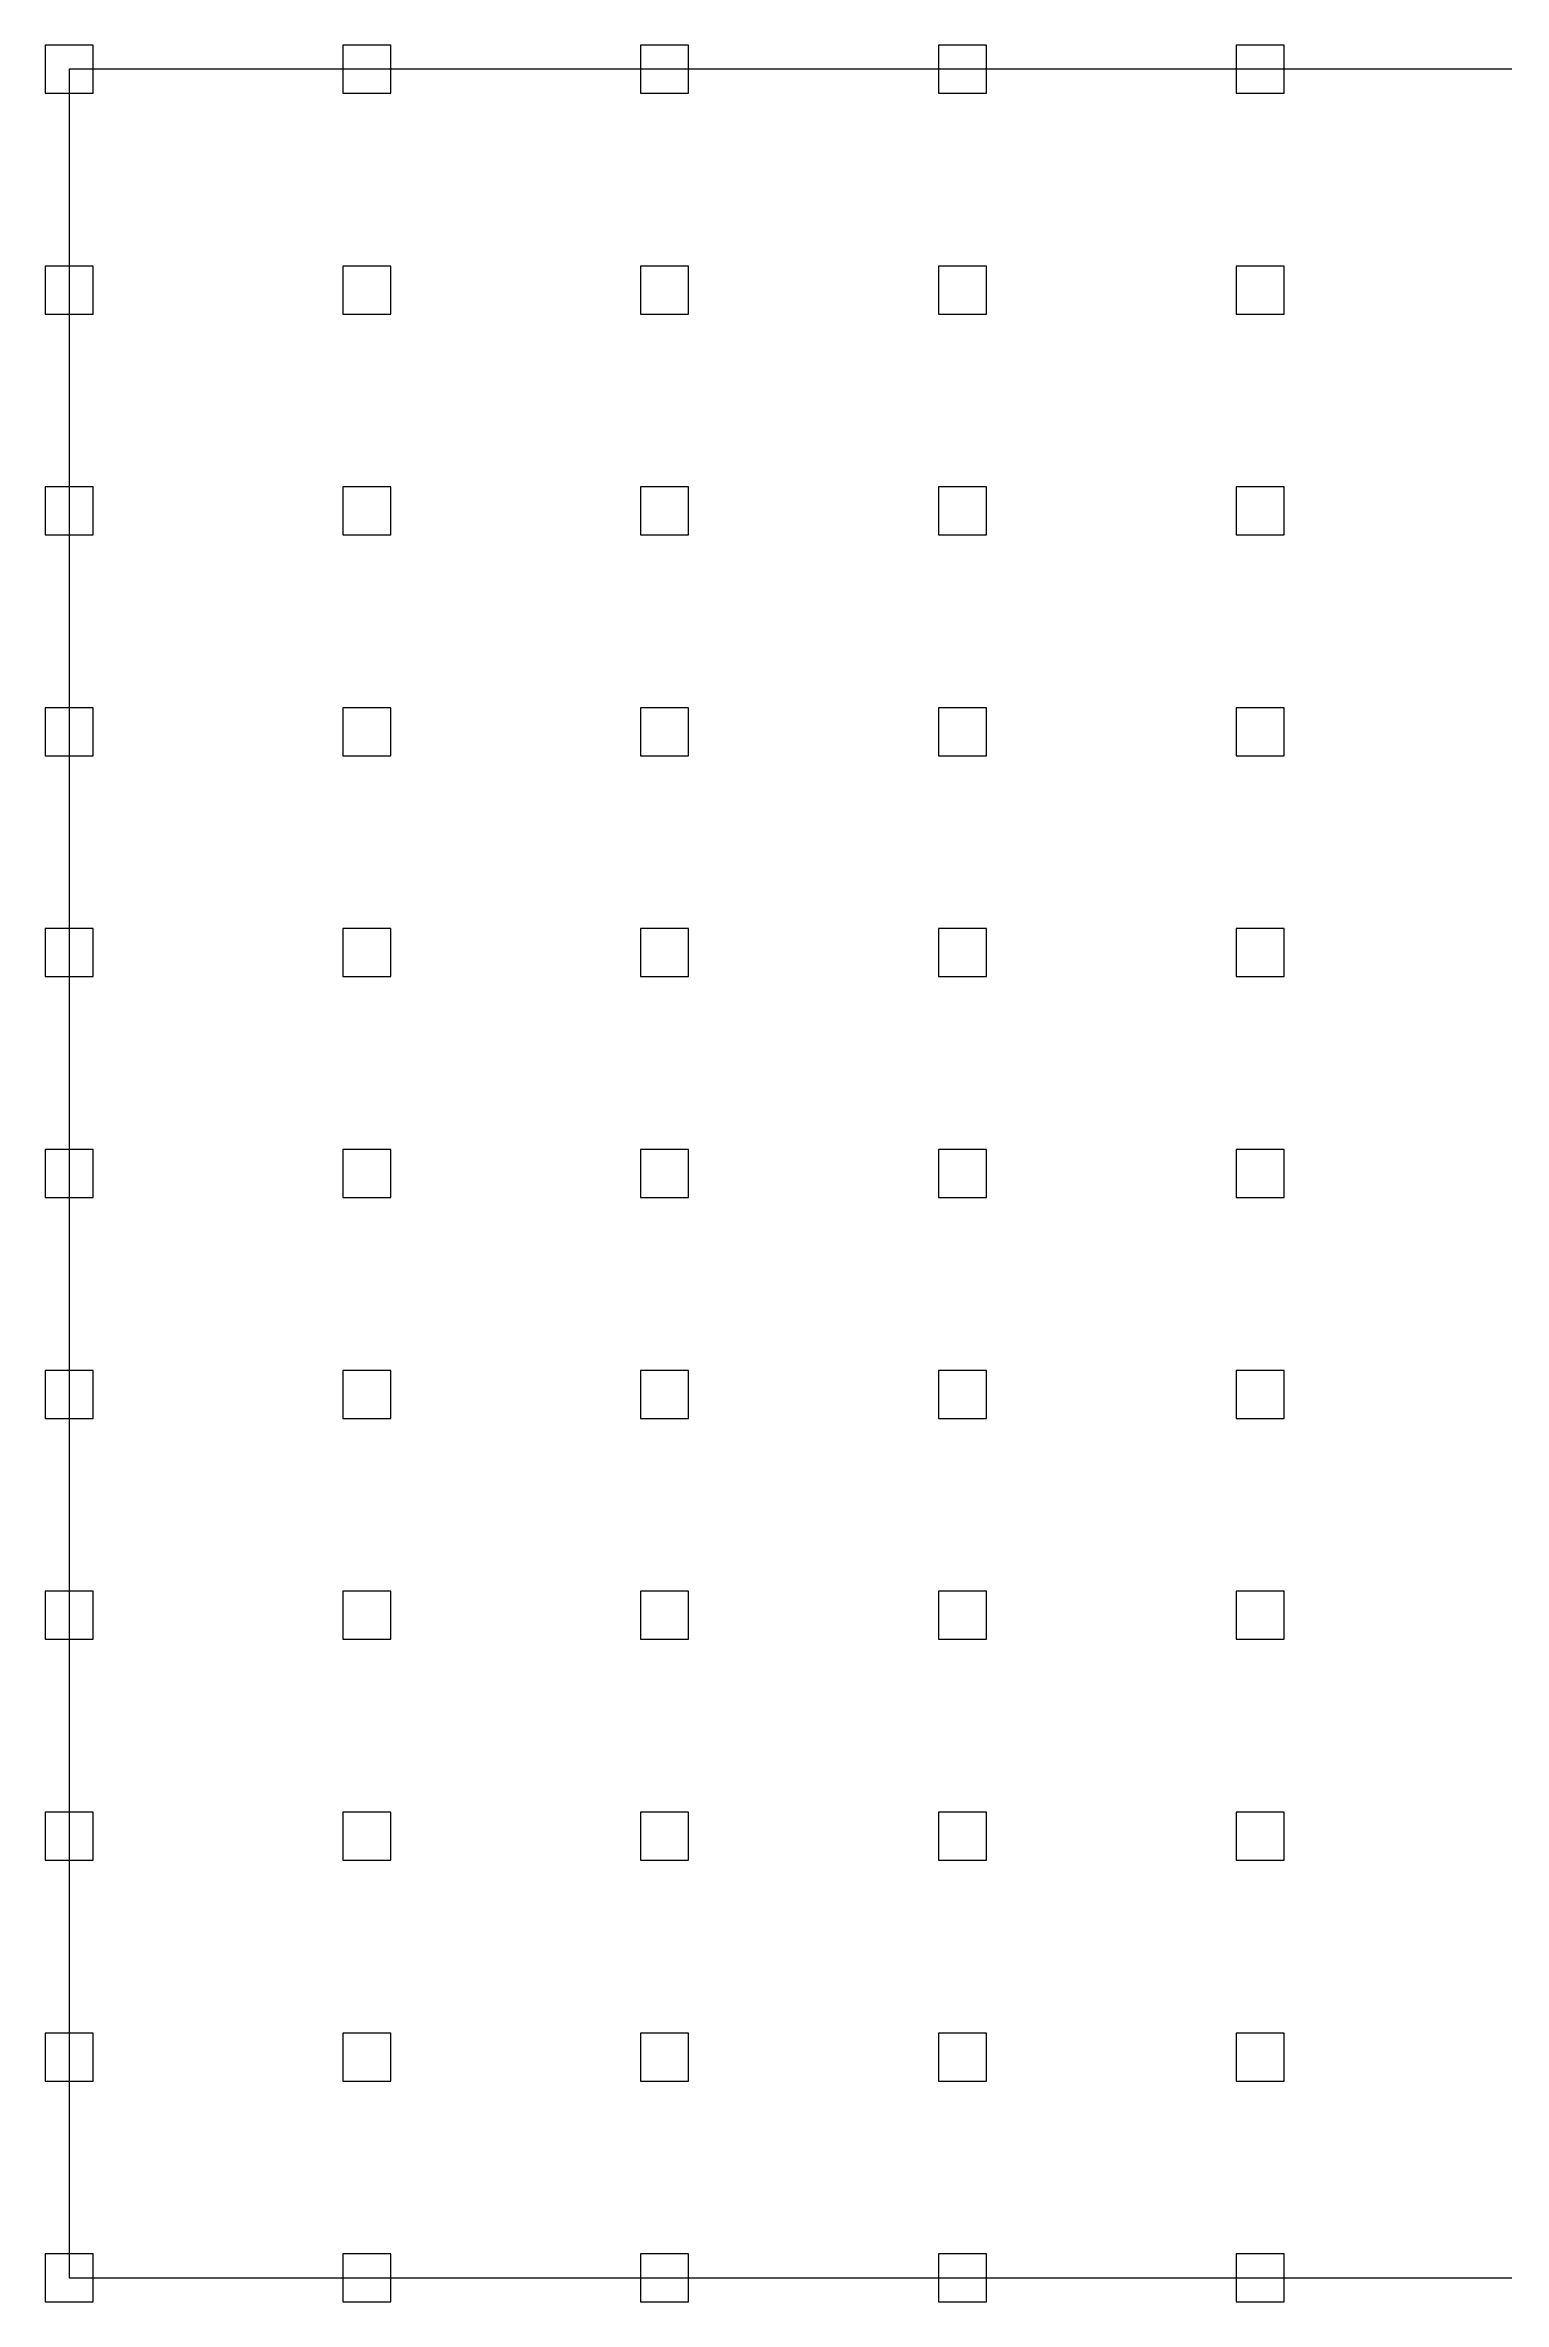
# Model space of a CAD drawing. Header units: millimetres. Extents: x -212361 to 39086, y -42 to 136893.
# Drawn here: x -212361 to -193847, y 16803 to 45453 of the extents above; entities that cross this region are included whole.
import ezdxf

# ---------------------------------------------------------------- set-up
doc = ezdxf.new("R2010")
doc.units = ezdxf.units.MM
doc.header["$LTSCALE"] = 25
doc.layers.add('schedules_symbols_notes$0$M-ANNO', color=11, linetype='Continuous')
doc.styles.add('schedules_symbols_notes$0$RDZENG_50', font='micross.ttf', dxfattribs={"height": 100})

# ---------------------------------------------------------------- blocks, each defined once
blk = doc.blocks.new('*U317')
at = {"layer": 'Defpoints'}
blk.add_lwpolyline([(-12, -12), (12, -12), (12, 12), (-12, 12)], close=True, dxfattribs=at)
blk = doc.blocks.new('*U322')
at = {"layer": 'Defpoints', "color": 0, "linetype": 'ByBlock', "lineweight": -2, "transparency": 16777216}
for p in [(0, 1104), (148.8, 1104), (297.6, 1104), (446.4, 1104), (595.2, 1104), (0, 993.6), (148.8, 993.6), (297.6, 993.6), (446.4, 993.6), (595.2, 993.6), (0, 883.2), (148.8, 883.2), (297.6, 883.2), (446.4, 883.2), (595.2, 883.2), (0, 772.8), (148.8, 772.8), (297.6, 772.8), (446.4, 772.8), (595.2, 772.8), (0, 662.4), (148.8, 662.4), (297.6, 662.4), (446.4, 662.4), (595.2, 662.4), (0, 552), (148.8, 552), (297.6, 552), (446.4, 552), (595.2, 552), (0, 441.6), (148.8, 441.6), (297.6, 441.6), (446.4, 441.6), (595.2, 441.6), (0, 331.2), (148.8, 331.2), (297.6, 331.2), (446.4, 331.2), (595.2, 331.2), (0, 220.8), (148.8, 220.8), (297.6, 220.8), (446.4, 220.8), (595.2, 220.8), (0, 110.4), (148.8, 110.4), (297.6, 110.4), (446.4, 110.4), (595.2, 110.4), (0, 0), (148.8, 0), (297.6, 0), (446.4, 0), (595.2, 0)]:
    blk.add_blockref('*U317', p, dxfattribs=at)
blk = doc.blocks.new('schedules_symbols_notes')
at = {"layer": 'Defpoints', "color": 255}
blk.add_lwpolyline([(-8348.7, 673.5), (-6860.7, 673.5), (-6860.7, 1777.5), (-8348.7, 1777.5)], close=True, dxfattribs=at)
at = {"layer": 'Defpoints'}
blk.add_blockref('*U322', (-8348.7, 673.5), dxfattribs=at)

msp = doc.modelspace()

# ---------------------------------------------------------------- block references
at = {"xscale": 25.4, "yscale": 25.4, "zscale": 25.4}
msp.add_blockref('schedules_symbols_notes', (0, 0), dxfattribs=at)

doc.saveas('drawing.dxf')
